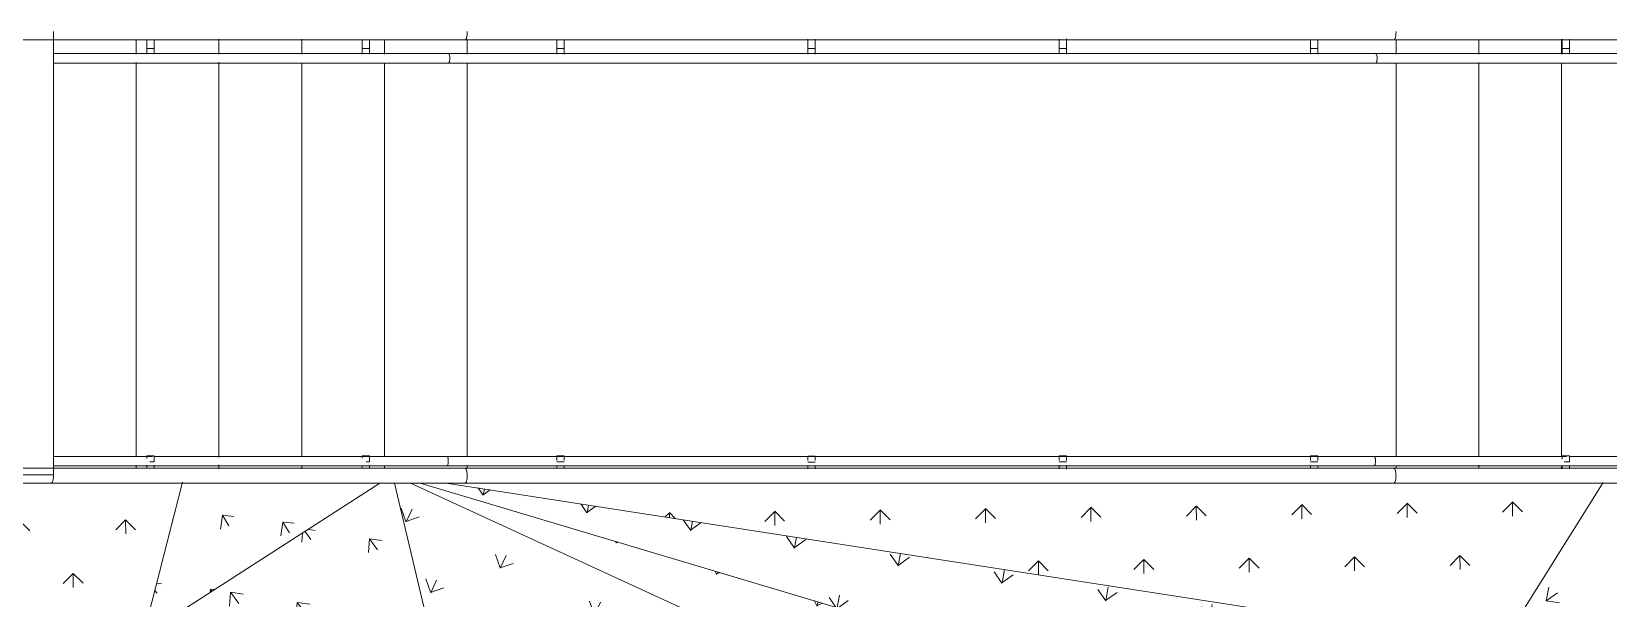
# Model space of a CAD drawing. Header units: millimetres. Extents: x -57519 to 497916, y -349472 to 446842.
# Drawn here: x 484586 to 489922, y 2739 to 4657 of the extents above; entities that cross this region are included whole.
import ezdxf

# ---------------------------------------------------------------- set-up
doc = ezdxf.new("R2010")
doc.units = ezdxf.units.MM
for name, color, linetype, lineweight in [('A-FLOR', 192, 'Continuous', 5), ('A-FLOR-HRAL', 11, 'Continuous', 5), ('A-FLOR-PATT', 8, 'Continuous', 5)]:
    doc.layers.add(name, color=color, linetype=linetype, lineweight=lineweight)

# ---------------------------------------------------------------- blocks, each defined once
blk = doc.blocks.new('Railings 6 - Railings 6-15750741-1_F SINGLE OCCUPANCY DIAGRAM')
at = {"layer": 'A-FLOR-HRAL'}
for p, q in [((81053.5, 4629.3), (84848.1, 4629.3)), ((84848.2, 4629.3), (86248.2, 4629.3)), ((85171.5, 4610.6), (85171.5, 4629.9)), ((85171.5, 4600.6), (85171.5, 4610.6)), ((85171.5, 4580.8), (85171.5, 4600.6)), ((85196.5, 4600.6), (85171.5, 4600.6)), ((85196.5, 4629.9), (85196.5, 4610.6)), ((85196.5, 4610.6), (85196.5, 4600.6)), ((85196.5, 4600.6), (85196.5, 4580.6)), ((85900.1, 4610.6), (85900.1, 4629.5)), ((85900.1, 4600.6), (85900.1, 4610.6)), ((85900.1, 4581.3), (85900.1, 4600.6)), ((85925.1, 4600.6), (85900.1, 4600.6)), ((85925.1, 4629.5), (85925.1, 4610.6)), ((85925.1, 4610.6), (85925.1, 4600.6)), ((85925.1, 4600.6), (85925.1, 4580.6)), ((86248.1, 4629.3), (89390.3, 4629.3)), ((86558, 4610.6), (86558, 4629.5)), ((86558, 4600.6), (86558, 4610.6)), ((86558, 4581.3), (86558, 4600.6)), ((86583, 4600.6), (86558, 4600.6)), ((86583, 4629.5), (86583, 4610.6)), ((86583, 4610.6), (86583, 4600.6)), ((86583, 4600.6), (86583, 4581.3)), ((87408, 4610.6), (87408, 4631.1)), ((87408, 4600.6), (87408, 4610.6)), ((87408, 4581.3), (87408, 4600.6)), ((87433, 4600.6), (87408, 4600.6)), ((87433, 4631.1), (87433, 4610.6)), ((87433, 4610.6), (87433, 4600.6)), ((87433, 4600.6), (87433, 4581.3)), ((88258, 4610.6), (88258, 4631.1)), ((88258, 4600.6), (88258, 4610.6)), ((88258, 4580.6), (88258, 4600.6)), ((88283, 4600.6), (88258, 4600.6)), ((88283, 4632.3), (88283, 4610.6)), ((88283, 4610.6), (88283, 4600.6)), ((88283, 4600.6), (88283, 4580.6)), ((89108, 4610.6), (89108, 4629.6)), ((89108, 4600.6), (89108, 4610.6)), ((89108, 4581.2), (89108, 4600.6)), ((89133, 4600.6), (89108, 4600.6)), ((89133, 4629.6), (89133, 4610.6)), ((89133, 4610.6), (89133, 4600.6)), ((89133, 4600.6), (89133, 4581.2)), ((89390.3, 4629.3), (90510.3, 4629.3)), ((89960.2, 4610.6), (89960.2, 4631.1)), ((89960.2, 4600.6), (89960.2, 4610.6)), ((89960.2, 4581.3), (89960.2, 4600.6)), ((89985.2, 4600.6), (89960.2, 4600.6)), ((89985.2, 4631.1), (89985.2, 4610.6)), ((89985.2, 4610.6), (89985.2, 4600.6)), ((89985.2, 4600.6), (89985.2, 4580.6)), ((86191.8, 4582.6), (84855.1, 4582.6)), ((84855.1, 4550.6), (86191.8, 4550.6)), ((89329.1, 4582.6), (86191.8, 4582.6)), ((86191.8, 4550.6), (89329.1, 4550.6)), ((90449.1, 4582.6), (89329.1, 4582.6)), ((89329.1, 4550.6), (90449.1, 4550.6)), ((85190.1, 3219.7), (84855.1, 3219.7)), ((85171.5, 3212.4), (85171.5, 3221.7)), ((85196.5, 3221.7), (85171.5, 3221.7)), ((85181.8, 3201.7), (85196.5, 3201.7)), ((85196.5, 3221.7), (85196.5, 3201.7)), ((85921.8, 3219.7), (85196.5, 3219.7)), ((85900.1, 3213.4), (85900.1, 3221.7)), ((85925.1, 3221.7), (85900.1, 3221.7)), ((85913.5, 3201.7), (85925.1, 3201.7)), ((85925.1, 3221.7), (85925.1, 3201.7)), ((86186.8, 3219.7), (85925.1, 3219.7)), ((89323.7, 3219.7), (86186.9, 3219.7)), ((86558, 3205.2), (86558, 3221.7)), ((86583, 3221.7), (86558, 3221.7)), ((86558, 3201.7), (86583, 3201.7)), ((86583, 3221.7), (86583, 3205.2)), ((87408, 3205.7), (87408, 3220.4)), ((87433, 3220.4), (87408, 3220.4)), ((87433, 3220.4), (87433, 3205.7)), ((88258, 3205.7), (88258, 3221.5)), ((88283, 3221.5), (88258, 3221.5)), ((88258, 3201.5), (88283, 3201.5)), ((88283, 3221.5), (88283, 3205.7)), ((89108, 3205.7), (89108, 3221.5)), ((89133, 3221.5), (89108, 3221.5)), ((89108, 3201.5), (89133, 3201.5)), ((89133, 3221.5), (89133, 3205.7)), ((89974.6, 3219.7), (89323.7, 3219.7)), ((89960.2, 3209.8), (89960.2, 3221.5)), ((89985.2, 3221.5), (89960.2, 3221.5)), ((89966.8, 3201.5), (89985.2, 3201.5)), ((89985.2, 3221.5), (89985.2, 3201.5)), ((90443.7, 3219.7), (89985.2, 3219.7)), ((84848.2, 3179.3), (81053.5, 3179.3)), ((86248.1, 3179.3), (84848.1, 3179.3)), ((84855.1, 3187.7), (86186.9, 3187.7)), ((85171.5, 3178.7), (85171.5, 3189.4)), ((85196.5, 3189.5), (85196.5, 3178.6)), ((85900.1, 3179.1), (85900.1, 3188.9)), ((85925.1, 3188.9), (85925.1, 3179.1)), ((86186.8, 3187.7), (89323.7, 3187.7)), ((89390.3, 3179.3), (86248.2, 3179.3)), ((86558, 3179.1), (86558, 3188.9)), ((86583, 3188.9), (86583, 3179.1)), ((87408, 3200.4), (87433, 3200.4)), ((87408, 3177.4), (87408, 3188.9)), ((87433, 3188.9), (87433, 3177.4)), ((88258, 3177.4), (88258, 3189.6)), ((88283, 3189.6), (88283, 3176.2)), ((89108, 3178.9), (89108, 3189)), ((89133, 3189), (89133, 3178.9)), ((89323.7, 3187.7), (90443.7, 3187.7)), ((90510.3, 3179.3), (89390.3, 3179.3)), ((89960.2, 3177.4), (89960.2, 3188.9)), ((89985.2, 3188.9), (89985.2, 3177.4)), ((81053.5, 3129.3), (84848.1, 3129.3)), ((84848.2, 3129.3), (86248.2, 3129.3)), ((86248.1, 3129.3), (89390.3, 3129.3)), ((89390.3, 3129.3), (90510.3, 3129.3))]:
    blk.add_line(p, q, dxfattribs=at)
for points in [[(84855.1, 4651), (84855.2, 4653.1), (84855.2, 4655.3), (84855.1, 4657.5)], [(86247.2, 4629.5), (86247.8, 4629.2), (86248.5, 4629.2), (86249.1, 4629.5)], [(89389.3, 4629.5), (89389.9, 4629.2), (89390.6, 4629.2), (89391.3, 4629.5)], [(86191.2, 4550.7), (86191.6, 4550.5), (86192, 4550.5), (86192.4, 4550.7)], [(89328.4, 4550.7), (89328.9, 4550.5), (89329.3, 4550.5), (89329.7, 4550.7)], [(86187.4, 3187.8), (86187, 3187.6), (86186.6, 3187.6), (86186.3, 3187.8)], [(89324.3, 3187.8), (89323.9, 3187.6), (89323.5, 3187.6), (89323, 3187.8)], [(84849.1, 3129.5), (84848.5, 3129.2), (84847.8, 3129.2), (84847.2, 3129.5)], [(86249.1, 3129.5), (86248.4, 3129.2), (86247.8, 3129.2), (86247.2, 3129.5)], [(89391.3, 3129.5), (89390.6, 3129.2), (89389.9, 3129.2), (89389.3, 3129.5)]]:
    blk.add_open_spline(points, degree=3, dxfattribs=at)
for points, knots in [([(86249.1, 4629.5), (86249.7, 4629.8), (86250.9, 4630.9), (86252.5, 4634.2), (86253.8, 4638.8), (86255, 4646.5), (86255.3, 4653.2), (86255.1, 4657.5)], [0, 0, 0, 0, 0.0833333, 0.1666667, 0.25, 0.3333333, 0.5, 0.5, 0.5, 0.5]), ([(89391.3, 4629.5), (89391.9, 4629.8), (89393.2, 4630.9), (89395, 4634.2), (89396.4, 4638.8), (89397.7, 4646.5), (89398, 4653.2), (89397.8, 4657.5)], [0, 0, 0, 0, 0.0833333, 0.1666667, 0.25, 0.3333333, 0.5, 0.5, 0.5, 0.5]), ([(86192.4, 4550.7), (86192.8, 4550.9), (86193.5, 4551.6), (86194.6, 4553.7), (86195.4, 4556.7), (86196.2, 4561.6), (86196.5, 4568.7), (86195.7, 4575.4), (86194.6, 4579.4), (86193.6, 4581.5), (86192.4, 4582.6), (86191.6, 4582.6), (86191.2, 4582.4)], [0, 0, 0, 0, 0.083333, 0.166667, 0.25, 0.333333, 0.5, 0.666667, 0.75, 0.833333, 0.916667, 1, 1, 1, 1]), ([(89329.7, 4550.7), (89330.1, 4550.9), (89331, 4551.6), (89332.1, 4553.7), (89333, 4556.7), (89333.8, 4561.6), (89334.1, 4568.7), (89333.3, 4575.4), (89332.1, 4579.4), (89331, 4581.5), (89329.7, 4582.6), (89328.9, 4582.6), (89328.5, 4582.4)], [0, 0, 0, 0, 0.083333, 0.166667, 0.25, 0.333333, 0.5, 0.666667, 0.75, 0.833333, 0.916667, 1, 1, 1, 1]), ([(86186.3, 3219.5), (86186.7, 3219.7), (86187.4, 3219.7), (86188.6, 3218.6), (86189.6, 3216.5), (86190.4, 3213.5), (86191, 3209.8), (86191.4, 3204.4), (86191.2, 3198.7), (86190.4, 3193.8), (86189.6, 3190.8), (86188.6, 3188.7), (86187.8, 3188), (86187.4, 3187.8)], [0, 0, 0, 0, 0.083333, 0.166667, 0.25, 0.333333, 0.416667, 0.5, 0.666667, 0.75, 0.833333, 0.916667, 1, 1, 1, 1]), ([(89323.1, 3219.5), (89323.5, 3219.7), (89324.4, 3219.7), (89325.6, 3218.6), (89326.7, 3216.5), (89327.6, 3213.5), (89328.2, 3209.8), (89328.7, 3204.4), (89328.4, 3198.7), (89327.6, 3193.8), (89326.7, 3190.8), (89325.6, 3188.7), (89324.7, 3188), (89324.3, 3187.8)], [0, 0, 0, 0, 0.083333, 0.166667, 0.25, 0.333333, 0.416667, 0.5, 0.666667, 0.75, 0.833333, 0.916667, 1, 1, 1, 1]), ([(84855.1, 3157.5), (84855.2, 3153.2), (84855, 3146.5), (84853.8, 3138.8), (84852.4, 3134.2), (84850.9, 3130.9), (84849.6, 3129.8), (84849.1, 3129.5)], [0.5, 0.5, 0.5, 0.5, 0.6666667, 0.75, 0.8333333, 0.9166667, 1, 1, 1, 1]), ([(86247.3, 3179.1), (86247.9, 3179.4), (86249.1, 3179.4), (86250.9, 3177.6), (86252.5, 3174.3), (86253.8, 3169.6), (86254.7, 3163.9), (86255.3, 3155.4), (86255, 3146.5), (86253.8, 3138.8), (86252.4, 3134.2), (86250.8, 3130.9), (86249.7, 3129.8), (86249.1, 3129.5)], [0, 0, 0, 0, 0.083333, 0.166667, 0.25, 0.333333, 0.416667, 0.5, 0.666667, 0.75, 0.833333, 0.916667, 1, 1, 1, 1]), ([(89389.3, 3179.1), (89390, 3179.4), (89391.3, 3179.4), (89393.2, 3177.6), (89395, 3174.3), (89396.4, 3169.6), (89397.4, 3163.9), (89398.1, 3155.4), (89397.7, 3146.5), (89396.4, 3138.8), (89394.9, 3134.2), (89393.2, 3130.9), (89391.9, 3129.8), (89391.3, 3129.5)], [0, 0, 0, 0, 0.083333, 0.166667, 0.25, 0.333333, 0.416667, 0.5, 0.666667, 0.75, 0.833333, 0.916667, 1, 1, 1, 1])]:
    blk.add_open_spline(points, degree=3, knots=knots, dxfattribs=at)

msp = doc.modelspace()

# ---------------------------------------------------------------- hatches: boundary and pattern name
at = {"layer": 'A-FLOR-PATT'}
h = msp.add_hatch(dxfattribs=at)
h.set_pattern_fill('FP_1807', color=256, style=0, pattern_type=2)
h.set_pattern_definition([(270.409, (507398.2, 4310.07), (179.8642, -177.7186), [47.606, -311.462]), (225.646, (507398.2, 4310.07), (179.8666, -177.7158), [47.553, -206.062]), (315.344, (507398.2, 4310.07), (177.3012, 181.341), [47.41, -205.444])])
h.paths.add_polyline_path([(484964.8, 2614), (485096.9, 3129.5), (480662.2, 3129.5), (484815.2, 2632)], flags=0)
h = msp.add_hatch(dxfattribs=at)
h.set_pattern_fill('FP_1663', color=256, style=0, pattern_type=2)
h.set_pattern_definition([(300.973, (491091.62, 35478.26), (204.2714, -22.8887), [42.229, -276.282]), (260.838, (491091.62, 35478.26), (204.2716, -22.8885), [47.52, -205.92]), (353.607, (491091.62, 35478.26), (40.3538, 250.2066), [38.541, -167.009])])
h.paths.add_polyline_path([(484964.8, 2614), (485764.8, 3129.5), (485096.9, 3129.5), (484992, 2719.9)], flags=0)
h = msp.add_hatch(dxfattribs=at)
h.set_pattern_fill('FP_1664', color=256, style=0, pattern_type=2)
h.set_pattern_definition([(306.007, (477639.08, 35299.3), (225.4226, -34.52474), [46.659, -305.268]), (265.764, (477639.08, 35299.3), (225.4227, -34.5241), [47.034, -203.816]), (351.293, (477639.08, 35299.3), (18.528, 250.1653), [42.76, -185.292])])
h.paths.add_polyline_path([(485954.6, 2536.2), (485814.8, 3129.5), (485764.8, 3129.5), (484964.8, 2614), (485808.2, 2547.7)], flags=0)
h = msp.add_hatch(dxfattribs=at)
h.set_pattern_fill('FP_1518', color=256, style=0, pattern_type=2)
h.set_pattern_definition([(64.747, (382264.73, -53823.59), (-83.21097, 239.93063), [47.284, -309.357]), (19.345, (382264.73, -53823.6), (-83.2134, 239.9303), [46.771, -202.672]), (109.128, (382264.73, -53823.6), (-235.3591, -82.6305), [47.616, -206.335])])
h.paths.add_polyline_path([(488792.2, 1783.1), (485869, 3129.5), (485814.8, 3129.5), (485954.6, 2536.2), (487446.6, 2140.2)], flags=0)
h = msp.add_hatch(dxfattribs=at)
h.set_pattern_fill('FP_1520', color=256, style=0, pattern_type=2)
h.set_pattern_definition([(71.863, (384108.86, -68236.72), (-113.9702, 223.26894), [47.442, -310.389]), (27.394, (384108.86, -68236.72), (-113.9717, 223.26837), [47.592, -206.23]), (117.043, (384108.86, -68236.72), (-225.35906, -116.7852), [47.002, -203.674])])
h.paths.add_polyline_path([(488792.2, 1783.1), (489213.2, 2140.2), (485901.9, 3129.5), (485869, 3129.5), (488316.2, 2002.3)], flags=0)
h = msp.add_hatch(dxfattribs=at)
h.set_pattern_fill('FP_1522', color=256, style=0, pattern_type=2)
h.set_pattern_definition([(79.835, (388052.88, -76768.53), (-143.91817, 206.10326), [47.505, -310.8]), (35.283, (388052.88, -76768.53), (-143.9202, 206.10143), [47.581, -206.185]), (124.926, (388052.88, -76768.53), (-207.15265, -146.57735), [47.133, -204.245])])
h.paths.add_polyline_path([(489213.2, 2140.2), (489557, 2576.8), (485988.9, 3129.5), (485901.9, 3129.5), (488792.2, 2266)], flags=0)
h = msp.add_hatch(dxfattribs=at)
h.set_pattern_fill('FP_1521', color=256, style=0, pattern_type=2)
h.set_pattern_definition([(270.196, (507442.97, -1365.37), (178.911, -176.824), [47.486, -310.677]), (225.583, (507442.97, -1365.37), (178.9125, -176.823), [47.603, -206.278]), (315.336, (507442.97, -1365.37), (177.6863, 181.336), [47.165, -204.382])])
h.paths.add_polyline_path([(489557, 2576.8), (489903, 3129.5), (485988.9, 3129.5), (488633, 2719.9)], flags=0)
h = msp.add_hatch(dxfattribs=at)
h.set_pattern_fill('FP_1371', color=256, style=0, pattern_type=2)
h.set_pattern_definition([(35.805, (390128.15, -24838.58), (48.40606, 247.73337), [47.297, -309.439]), (350.797, (390128.15, -24838.58), (48.40675, 247.733), [45.76, -198.293]), (78.944, (390128.15, -24838.58), (-240.91124, 39.03156), [47.328, -205.09])])
h.paths.add_polyline_path([(490944.4, 1782.1), (489941.4, 3129.5), (489903, 3129.5), (489557, 2576.8), (490870.4, 1824.5)], flags=0)

# ---------------------------------------------------------------- linework, layer by layer
at = {"layer": 'A-FLOR'}
for p, q in [((484660.5, 3157.5), (484660.5, 4657.5)), ((484940.5, 4580.8), (484940.5, 4629.8)), ((485220.5, 4580.4), (485220.5, 4631.1)), ((485500.5, 4581.3), (485500.5, 4631.1)), ((485780.5, 4581.3), (485780.5, 4629.5)), ((486060.5, 4581.3), (486060.5, 4629.5)), ((489203.3, 4581.2), (489203.3, 4629.5)), ((489483.3, 4580.7), (489483.3, 4629.9)), ((489763.3, 4581.3), (489763.3, 4631.1)), ((484940.5, 3217.9), (484940.5, 4552.3)), ((485220.5, 3216.3), (485220.5, 4553.8)), ((485500.5, 3218.4), (485500.5, 4551.8)), ((485780.5, 3218.4), (485780.5, 4551.8)), ((486060.5, 3218.4), (486060.5, 4551.8)), ((489203.3, 3218.3), (489203.3, 4551.9)), ((489483.3, 3217.8), (489483.3, 4552.4)), ((489763.3, 3218.4), (489763.3, 4551.8)), ((480864.7, 3157.5), (484660.5, 3157.5)), ((484940.5, 3178.7), (484940.5, 3189.4)), ((485220.5, 3177.4), (485220.5, 3191)), ((485500.5, 3177.4), (485500.5, 3188.9)), ((485780.5, 3179.1), (485780.5, 3188.9)), ((486060.5, 3179.1), (486060.5, 3188.9)), ((489203.3, 3179.1), (489203.3, 3189)), ((489483.3, 3178.6), (489483.3, 3189.5)), ((489763.3, 3177.4), (489763.3, 3188.9)), ((484964.8, 2614), (485097.6, 3132.2)), ((484964.8, 2614), (485764.8, 3129.5)), ((485954.6, 2536.2), (485814.8, 3129.5)), ((488792.2, 1783.1), (485869, 3129.5)), ((489213.2, 2140.2), (485901.9, 3129.5)), ((485988.9, 3129.5), (489557, 2576.8)), ((489557, 2576.8), (489904.1, 3131.2))]:
    msp.add_line(p, q, dxfattribs=at)

# ---------------------------------------------------------------- block references
at = {"layer": 'A-FLOR-HRAL'}
msp.add_blockref('Railings 6 - Railings 6-15750741-1_F SINGLE OCCUPANCY DIAGRAM', (399805.4, 0), dxfattribs=at)

doc.saveas('drawing.dxf')
